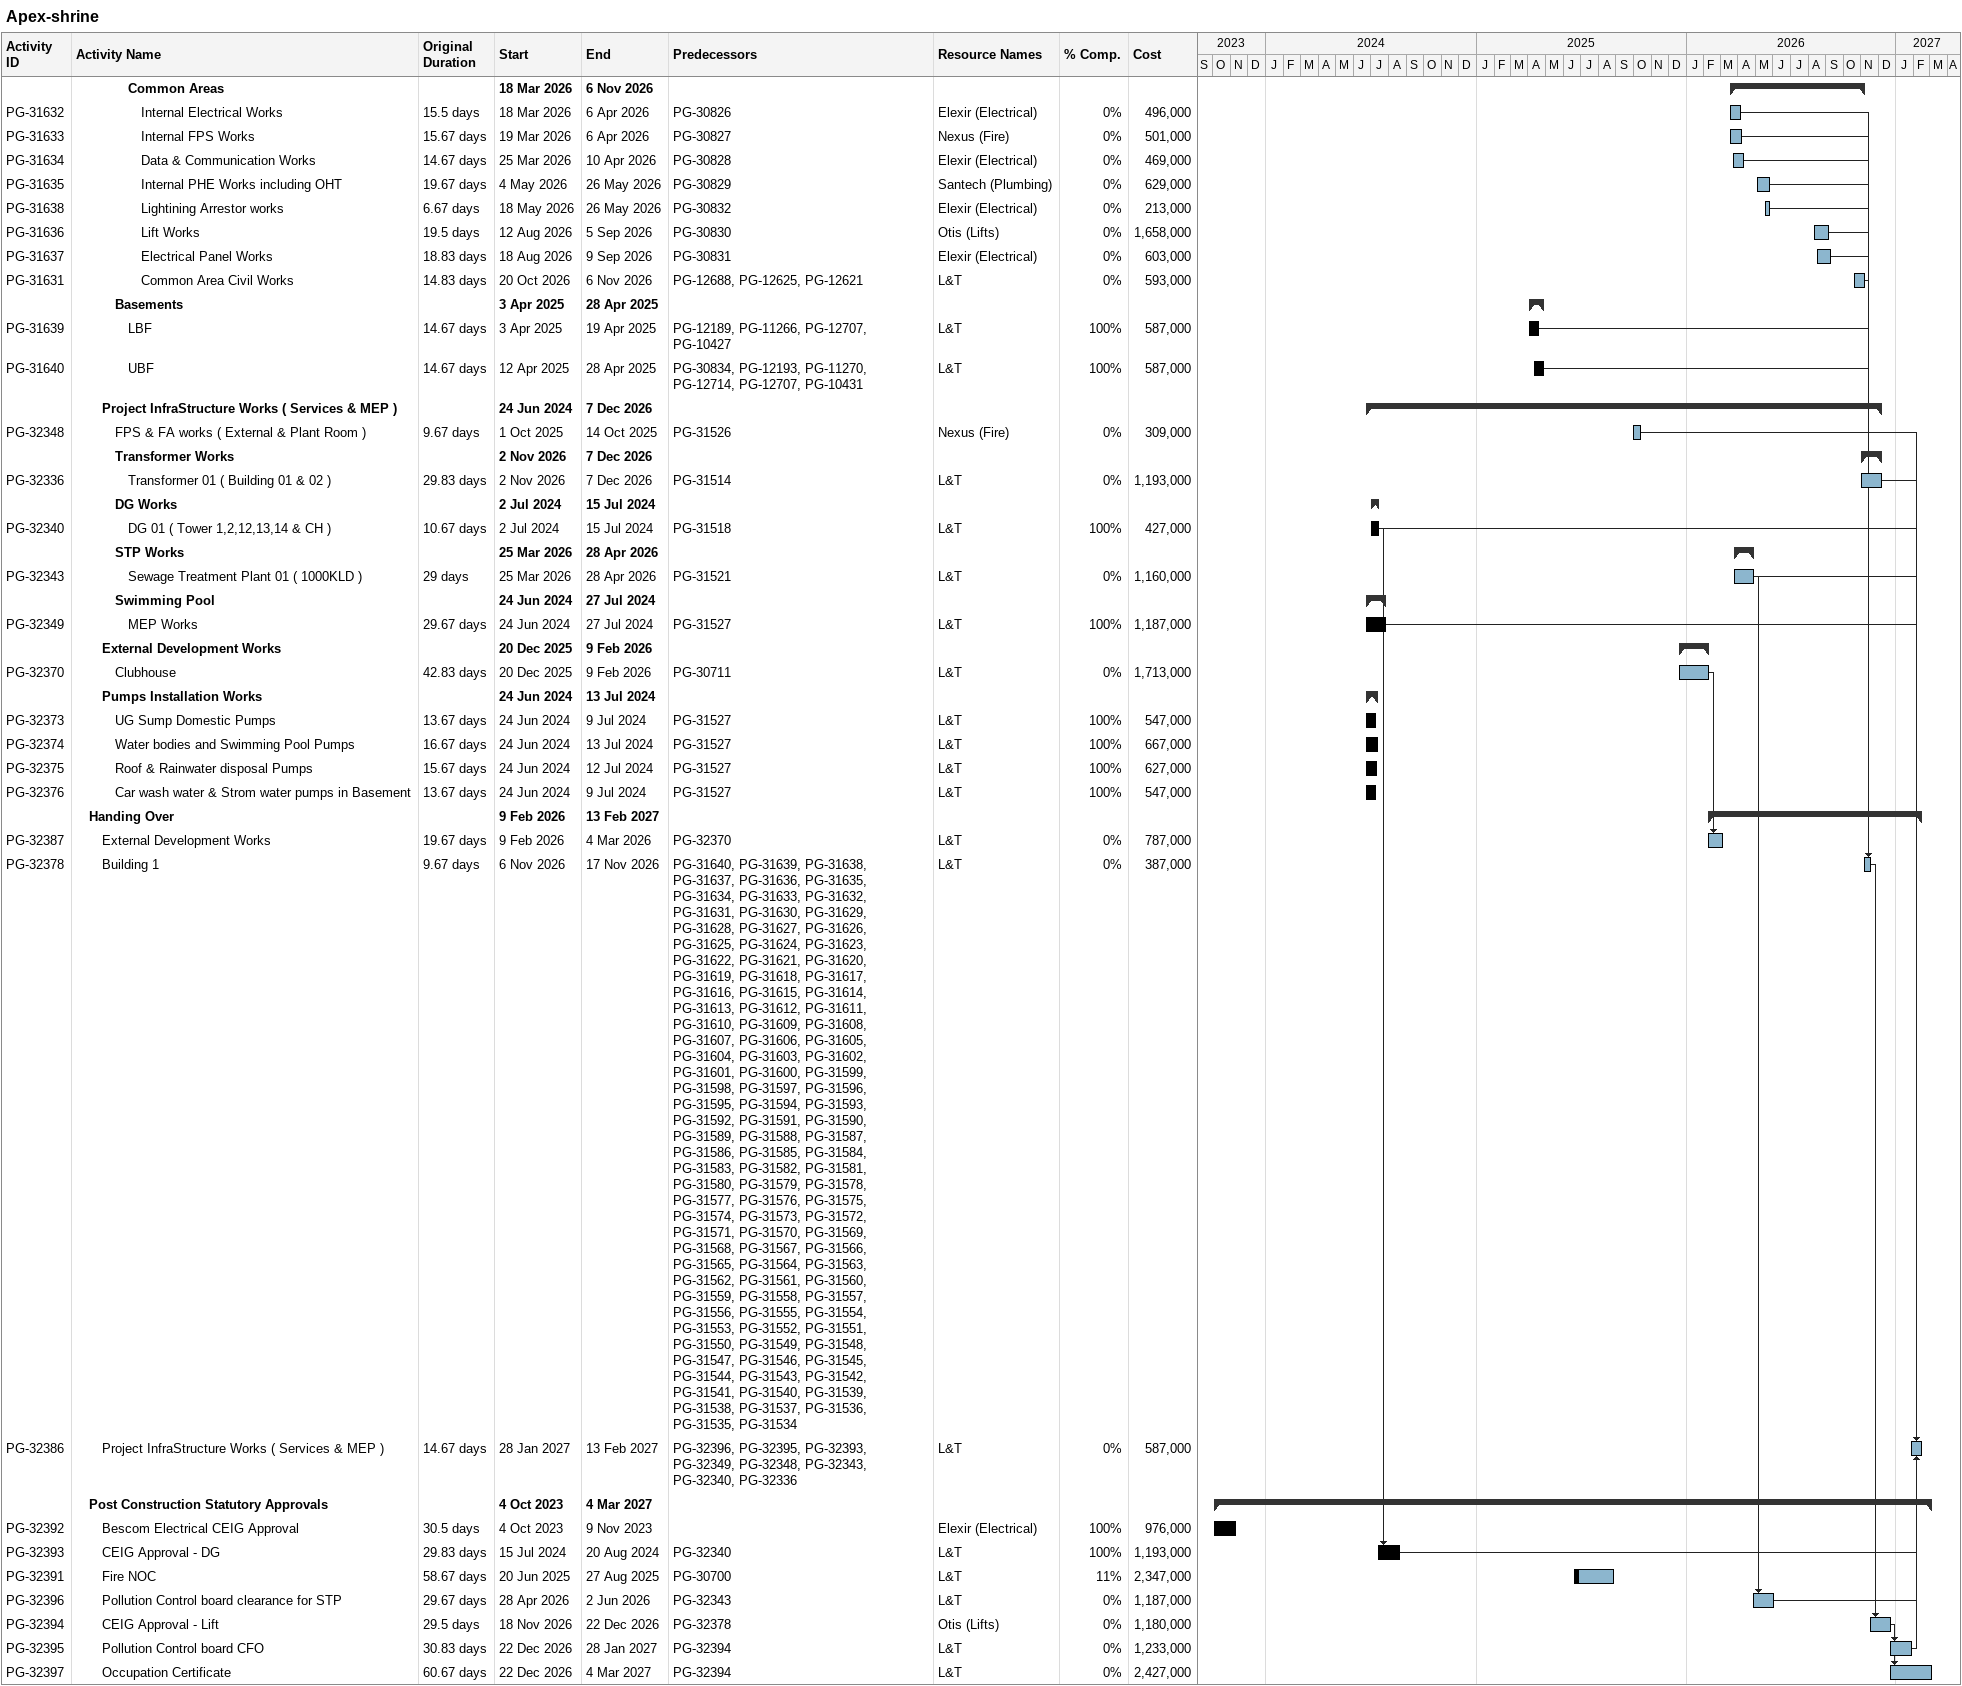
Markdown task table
Apex-shrine

| ID | Level | Task | Original duration | Start | Finish | Predecessors | Resources | % complete | Cost |
|---|---|---|---|---|---|---|---|---|---|
|  | 5 | **Common Areas** |  | 2026-03-18 | 2026-11-06 |  |  |  |  |
| PG-31632 | 6 | Internal Electrical Works | 15.5d | 2026-03-18 | 2026-04-06 | PG-30826 | Elexir (Electrical) | 0 | 496000 |
| PG-31633 | 6 | Internal FPS Works | 15.67d | 2026-03-19 | 2026-04-06 | PG-30827 | Nexus (Fire) | 0 | 501000 |
| PG-31634 | 6 | Data & Communication Works | 14.67d | 2026-03-25 | 2026-04-10 | PG-30828 | Elexir (Electrical) | 0 | 469000 |
| PG-31635 | 6 | Internal PHE Works including OHT | 19.67d | 2026-05-04 | 2026-05-26 | PG-30829 | Santech (Plumbing) | 0 | 629000 |
| PG-31638 | 6 | Lightining Arrestor works | 6.67d | 2026-05-18 | 2026-05-26 | PG-30832 | Elexir (Electrical) | 0 | 213000 |
| PG-31636 | 6 | Lift Works | 19.5d | 2026-08-12 | 2026-09-05 | PG-30830 | Otis (Lifts) | 0 | 1658000 |
| PG-31637 | 6 | Electrical Panel Works | 18.83d | 2026-08-18 | 2026-09-09 | PG-30831 | Elexir (Electrical) | 0 | 603000 |
| PG-31631 | 6 | Common Area Civil Works | 14.83d | 2026-10-20 | 2026-11-06 | PG-12688, PG-12625, PG-12621 | L&T | 0 | 593000 |
|  | 4 | **Basements** |  | 2025-04-03 | 2025-04-28 |  |  |  |  |
| PG-31639 | 5 | LBF | 14.67d | 2025-04-03 | 2025-04-19 | PG-12189, PG-11266, PG-12707, PG-10427 | L&T | 100 | 587000 |
| PG-31640 | 5 | UBF | 14.67d | 2025-04-12 | 2025-04-28 | PG-30834, PG-12193, PG-11270, PG-12714, PG-12707, PG-10431 | L&T | 100 | 587000 |
|  | 3 | **Project InfraStructure Works ( Services & MEP )** |  | 2024-06-24 | 2026-12-07 |  |  |  |  |
| PG-32348 | 4 | FPS & FA works ( External & Plant Room ) | 9.67d | 2025-10-01 | 2025-10-14 | PG-31526 | Nexus (Fire) | 0 | 309000 |
|  | 4 | **Transformer Works** |  | 2026-11-02 | 2026-12-07 |  |  |  |  |
| PG-32336 | 5 | Transformer 01 ( Building 01 & 02 ) | 29.83d | 2026-11-02 | 2026-12-07 | PG-31514 | L&T | 0 | 1193000 |
|  | 4 | **DG Works** |  | 2024-07-02 | 2024-07-15 |  |  |  |  |
| PG-32340 | 5 | DG 01 ( Tower 1,2,12,13,14 & CH ) | 10.67d | 2024-07-02 | 2024-07-15 | PG-31518 | L&T | 100 | 427000 |
|  | 4 | **STP Works** |  | 2026-03-25 | 2026-04-28 |  |  |  |  |
| PG-32343 | 5 | Sewage Treatment Plant 01 ( 1000KLD ) | 29d | 2026-03-25 | 2026-04-28 | PG-31521 | L&T | 0 | 1160000 |
|  | 4 | **Swimming Pool** |  | 2024-06-24 | 2024-07-27 |  |  |  |  |
| PG-32349 | 5 | MEP Works | 29.67d | 2024-06-24 | 2024-07-27 | PG-31527 | L&T | 100 | 1187000 |
|  | 3 | **External Development Works** |  | 2025-12-20 | 2026-02-09 |  |  |  |  |
| PG-32370 | 4 | Clubhouse | 42.83d | 2025-12-20 | 2026-02-09 | PG-30711 | L&T | 0 | 1713000 |
|  | 3 | **Pumps Installation Works** |  | 2024-06-24 | 2024-07-13 |  |  |  |  |
| PG-32373 | 4 | UG Sump Domestic Pumps | 13.67d | 2024-06-24 | 2024-07-09 | PG-31527 | L&T | 100 | 547000 |
| PG-32374 | 4 | Water bodies and Swimming Pool Pumps | 16.67d | 2024-06-24 | 2024-07-13 | PG-31527 | L&T | 100 | 667000 |
| PG-32375 | 4 | Roof & Rainwater disposal Pumps | 15.67d | 2024-06-24 | 2024-07-12 | PG-31527 | L&T | 100 | 627000 |
| PG-32376 | 4 | Car wash water & Strom water pumps in Basement | 13.67d | 2024-06-24 | 2024-07-09 | PG-31527 | L&T | 100 | 547000 |
|  | 2 | **Handing Over** |  | 2026-02-09 | 2027-02-13 |  |  |  |  |
| PG-32387 | 3 | External Development Works | 19.67d | 2026-02-09 | 2026-03-04 | PG-32370 | L&T | 0 | 787000 |
| PG-32378 | 3 | Building 1 | 9.67d | 2026-11-06 | 2026-11-17 | PG-31640, PG-31639, PG-31638, PG-31637, PG-31636, PG-31635, PG-31634, PG-31633, PG-31632, PG-31631, PG-31630, PG-31629, PG-31628, PG-31627, PG-31626, PG-31625, PG-31624, PG-31623, PG-31622, PG-31621, PG-31620, PG-31619, PG-31618, PG-31617, PG-31616, PG-31615, PG-31614, PG-31613, PG-31612, PG-31611, PG-31610, PG-31609, PG-31608, PG-31607, PG-31606, PG-31605, PG-31604, PG-31603, PG-31602, PG-31601, PG-31600, PG-31599, PG-31598, PG-31597, PG-31596, PG-31595, PG-31594, PG-31593, PG-31592, PG-31591, PG-31590, PG-31589, PG-31588, PG-31587, PG-31586, PG-31585, PG-31584, PG-31583, PG-31582, PG-31581, PG-31580, PG-31579, PG-31578, PG-31577, PG-31576, PG-31575, PG-31574, PG-31573, PG-31572, PG-31571, PG-31570, PG-31569, PG-31568, PG-31567, PG-31566, PG-31565, PG-31564, PG-31563, PG-31562, PG-31561, PG-31560, PG-31559, PG-31558, PG-31557, PG-31556, PG-31555, PG-31554, PG-31553, PG-31552, PG-31551, PG-31550, PG-31549, PG-31548, PG-31547, PG-31546, PG-31545, PG-31544, PG-31543, PG-31542, PG-31541, PG-31540, PG-31539, PG-31538, PG-31537, PG-31536, PG-31535, PG-31534 | L&T | 0 | 387000 |
| PG-32386 | 3 | Project InfraStructure Works ( Services & MEP ) | 14.67d | 2027-01-28 | 2027-02-13 | PG-32396, PG-32395, PG-32393, PG-32349, PG-32348, PG-32343, PG-32340, PG-32336 | L&T | 0 | 587000 |
|  | 2 | **Post Construction Statutory Approvals** |  | 2023-10-04 | 2027-03-04 |  |  |  |  |
| PG-32392 | 3 | Bescom Electrical CEIG Approval | 30.5d | 2023-10-04 | 2023-11-09 |  | Elexir (Electrical) | 100 | 976000 |
| PG-32393 | 3 | CEIG Approval - DG | 29.83d | 2024-07-15 | 2024-08-20 | PG-32340 | L&T | 100 | 1193000 |
| PG-32391 | 3 | Fire NOC | 58.67d | 2025-06-20 | 2025-08-27 | PG-30700 | L&T | 11 | 2347000 |
| PG-32396 | 3 | Pollution Control board clearance for STP | 29.67d | 2026-04-28 | 2026-06-02 | PG-32343 | L&T | 0 | 1187000 |
| PG-32394 | 3 | CEIG Approval - Lift | 29.5d | 2026-11-18 | 2026-12-22 | PG-32378 | Otis (Lifts) | 0 | 1180000 |
| PG-32395 | 3 | Pollution Control board CFO | 30.83d | 2026-12-22 | 2027-01-28 | PG-32394 | L&T | 0 | 1233000 |
| PG-32397 | 3 | Occupation Certificate | 60.67d | 2026-12-22 | 2027-03-04 | PG-32394 | L&T | 0 | 2427000 |
